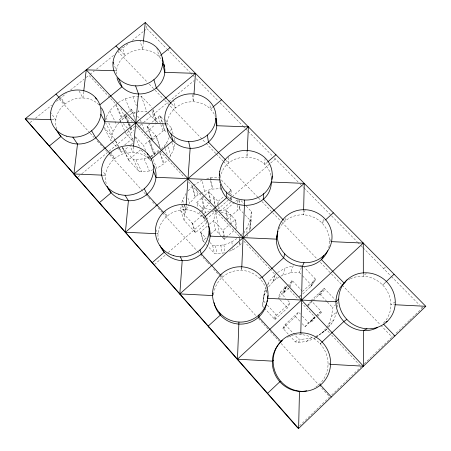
<?xml version="1.0" encoding="UTF-8"?>
<svg xmlns="http://www.w3.org/2000/svg" width="451" height="451" viewBox="0 0 451 451"><rect width="100%" height="100%" fill="white"/><g stroke="black" fill="none" stroke-linecap="round" stroke-linejoin="round"><path stroke-width="0.34" stroke-dasharray="2.25 1.69" d="M247.018 150.341L246.979 156.948L247.244 151.356M246.945 233.161L246.996 227.676L250.175 220.077L251.393 211.575L246.207 206.113M303.636 209.935L303.523 214.828L305.203 209.704M249.42 230.574L249.922 229.373L250.175 220.077M250.029 228.629L250.288 219.293M249.922 229.373L251.077 221.3L251.393 211.575M241.775 267.59L241.646 270.38L241.533 266.795M186.094 205.577L185.801 209.721L184.087 204.5M193.941 94.851L193.451 101.785L192.025 93.842M263.953 307.593L262.561 306.071C263.018 299.943 263.547 293.573 266.124 287.918M262.561 306.071L263.57 300.997L264.156 293.9M265.12 158.228L264.585 164.649L267.161 162.399M133.496 146.846L132.977 152.342L129.837 145.667M143.407 42.005L142.685 49.649L139.94 40.528M337.325 307.182L337.81 302.587L335.927 304.408M326.671 327.595L328.802 324.038L331.699 316.281L332.629 307.593L335.454 304.865M83.655 91.807L82.928 97.98L78.519 90.014M206.913 222.704L195.497 232.688L184.104 220.246C184.205 214.687 185.891 209.382 188.873 204.703M184.104 220.246L180.62 210.504L181.246 205.25M260.464 277.027L260.204 279.028L261.225 278.104M119.025 122.802C114.289 127.582 111.532 134.178 111.104 140.881L104.096 127.791M169.723 157.337L173.894 149.055L174.751 144.269M170.794 131.106L171.391 127.819L165.709 121.843M263.113 299.357L265.278 289.711M276.638 273.345L274.76 274.947L268.959 281.931L267.657 288.031L273.143 281.418L275.849 279.101L279.93 276.722M217.314 209.67L215.758 211.029L213.65 220.556L215.369 229.813L221.695 236.623M285.455 218.34L284.744 221.43L283.809 220.454M217.23 204.878L218.047 201.467L224.446 196.072M273.143 281.418L274.76 274.947M273.515 281.097L275.155 274.614L271.316 270.499M275.849 279.101L276.734 275.803M220.432 177.767C224.299 150.662 266.879 150.104 271.198 177.215M186.049 193.44L182.604 200.058L181.73 202.882L182.367 204.777M282.845 275.02L285.026 268.187L293.274 265.735L290.636 272.697L282.845 275.02L280.511 276.378M279.688 299.379L278.301 297.88L280.24 292.338L287.969 285.218M104.936 120.496L105.991 117.491L109.802 110.771L115.512 104.705L117.711 103.003M328.289 327.409L331.536 323.745L333.791 319.985L336.841 311.776L331.699 316.281M283.792 292.846L286.047 287.016M284.147 292.507L286.424 286.661L297.677 298.703M274.191 318.778L275.894 314.426M264.421 308.101L274.885 319.539L276.638 315.232L290.038 302.903L287.704 300.383M246.917 236.589L247.667 234.785M289.271 286.312L291.842 280.11L302.007 290.946M289.976 287.045L292.592 280.888L288.482 284.733M290.636 272.697L299.267 272.336L301.556 267.257M323.694 219.389L322.025 223.07L325.115 220.274M161.497 148.931L164.406 146.023L166.684 142.781L169.683 136.298M267.257 285.522L268.959 281.931M264.179 295.394L267.364 288.646M274.885 319.539L287.541 307.881L290.038 302.903M329.551 241.556L330.78 239.351M299.295 297.051L300.885 294.249M315.435 337.698C309.482 341.091 302.255 342.85 295.405 341.954L282.901 328.294L285.133 324.495L298.556 312.069L300.462 314.116M283.606 329.061L285.883 325.306M302.886 293.855L311.771 285.556L311.072 284.812L314.928 278.515L304.335 267.375M310.576 286.999L315.672 279.304L314.928 278.515M311.771 285.556L315.672 279.304M246.996 227.676L244.724 231.166L244.741 234.526M282.901 328.294L295.574 316.551L298.556 312.069M307.351 305.648L310.203 301.674M308.056 306.404L311.771 301.336M318.395 295.416L322.707 289.722M313.377 300.067L319.838 294.08L324.235 288.307L335.437 300.09M320.548 294.83L324.985 289.097M201.603 192.881L197.623 195.114L194.967 197.279L189.516 203.457L187.74 197.482M228.178 192.921L231.025 190.153L221.221 179.836M315.988 337.309L326.084 329.901L327.826 327.933M188.135 190.841L192.447 186.077L195.272 197.031M321.518 333.413L326.231 328.091M302.164 323.66L304.989 326.704L308.546 322.809L321.123 311.258L321.867 312.069L317.572 316.557M310.88 321.23L314.787 317.014L301.956 303.292M119.476 122.322C121.99 119.12 125.35 116.798 129.02 115.106M316.867 315.79L321.123 311.258L312.239 301.832M239.329 236.888L241.014 235.101M241.477 234.61L242.407 233.624M229.486 251.201L232.637 250.063L239.667 245.321L241.877 242.976M300.772 334.603L302.452 332.861M153.103 159.288L156.728 168.403L163.6 163.955L168.646 158.882M295.405 341.954L298.404 338.955L301.324 339.332L310.175 338.34L313.36 337.156M366.336 273.289L363.326 276.243L363.326 274.169M299.577 425.806L329.675 396.908L320.249 386.535M331.705 394.958L351.008 376.433M351.515 375.942L361.161 366.68M364.199 363.76L380.915 347.715M381.422 347.231L393.571 335.567M396.096 333.142L409.232 320.531M409.739 320.041L422.373 307.915L423.506 307.379M298.156 342.309L301.324 339.332M321.151 342.884L320.159 343.814L321.867 342.715M385.622 282.196L382.64 285.009L385.718 282.608M289.001 287.958L278.301 297.88M383.683 268.7L385.639 266.862M304.989 326.704L315.869 316.698M311.021 300.535L324.235 288.307M307.853 305.186L312.876 300.535M200.419 211.677L209.912 203.311M302.474 291.447L314.409 280.832M299.808 296.595L300.834 295.681M204.354 195.819L196.799 202.403L198.192 207.815M204.861 195.368L208.948 191.743L218.047 201.467L218.34 203.508M204.495 242.52L202.899 240.772L207.573 236.662M210.696 233.922L215.369 229.813M227.479 219.169L239.261 208.813L239.165 206.045M154.479 264.557L165.579 254.86M168.217 252.554L205.724 219.789M206.254 219.333L215.758 211.029L218.464 210.707M275.403 158.927L232.885 196.1M202.899 240.772L200.453 232.113L208.898 224.716M209.427 224.254L213.65 220.556L223.527 231.177L224.356 237.215M237.406 199.754L225.906 209.822L219.141 210.628M195.497 232.688L192.639 223.6L203.705 213.96M204.23 213.503L205.814 212.122L209.129 211.756M204.647 216.937L203.587 217.861L202.837 214.727M217.833 209.219L229.249 199.263M229.768 198.812L232.366 196.551M222.168 237.136L224.068 239.182L225.663 237.795M226.193 237.327L234.689 229.92M132.977 141.197L125.992 133.643L134.804 126.269M109.136 151.091L133.93 130.497M220.049 211.226L230.613 202.279M127.21 113.195L119.492 119.594L125.992 133.643M127.74 112.75L131.433 109.632L135.633 114.126M141.259 150.144L148.841 158.324L150.335 157.061M150.837 156.644L159.31 149.614M212.601 107.321L210.487 109.097L209.845 103.916M139.252 126.1L136.061 128.749M139.782 125.654L142.967 122.982M143.497 122.542L168.313 101.994M145.645 150.6L143.514 145.453L149.698 140.3L136.219 125.925M153.064 169.689L149.399 170.98L141.71 171.865L139.207 171.589L128.518 159.908L140.785 149.636M152.726 139.641L164.294 129.956L162.681 124.769M117.271 147.618L121.663 152.415L128.586 146.643M130.717 144.867L132.842 143.097M78.046 176.916L81.27 174.244M81.806 173.793L107.58 152.404M168.854 101.543L194.161 80.537M124.775 144.889L133.417 137.696M151.948 139.432L147.088 126.331L149.777 124.087M151.931 122.3L159.868 115.693L163.82 119.853M306.5 341.373L310.175 338.34M150.781 139.41L155.657 135.424L156.288 136.112L160.274 147.528M160.111 55.704L159.062 56.555L156.751 47.581M328.802 324.038L333.791 319.985M193.44 185.271L202.138 180.034L204.444 191.286L202.166 192.56M145.836 132.284L155.11 124.797M30.065 122.576L33.306 119.972M35.466 118.241L51.651 105.224M56.51 101.317L66.235 93.504M70.553 90.031L84.066 79.173M86.226 77.437L88.926 75.261L116.048 104.294L122.683 119.036M90.008 74.392L94.338 70.914M96.503 69.172L113.827 55.247M127.921 43.922L118.156 51.769L147.314 82.133M132.256 40.432L143.649 31.277M144.19 30.837L146.902 28.661L145.983 25.267M328.294 326.31L331.536 323.745M314.324 338.481L315.362 337.675M315.88 337.275L326.084 329.901M321.851 333.035L326.434 329.506L329.766 333.069M209.884 242.39L212.646 245.4C221.232 246.331 230.224 243.732 237.04 238.427M150.521 156.48L159.068 151.356M395.273 301.905L390.882 304.543L394.371 304.718M277.624 272.5L285.026 268.187M129.623 114.774L131.433 113.793L138.716 111.707L146.654 111.312L148.582 113.353M118.269 102.574L125.282 98.797L132.955 96.604L141.321 96.181L151.959 107.377M316.551 335.978L318.468 335.268M122.074 147.133L133.321 159.389L135.954 159.682L144.072 158.741L149.879 156.706M330.583 363.371L328.04 364.222L330.121 364.335M206.772 178.681L210.087 177.711L218.82 177.311M204.444 191.286L211.97 189.087L220.24 188.71L221.187 189.713M206.389 244.589L214.439 253.389L217.061 253.704L224.48 252.859M211.778 211.468L215.758 211.029M299.599 265.47L301.708 265.38M115.106 70.773L116.51 70.818L113.539 63.428M51.673 119.735L55.845 119.887L50.664 112.451M102.743 175.157L105.551 175.27L102.693 170.844M156.649 233.691L158.036 233.753L155.505 229.187M211.062 209.901L201.67 207.657L202.77 212.269M213.746 210.544L217.743 211.502M221.052 212.297L230.314 214.513L235.884 220.432L236.403 229.7M146.902 28.661L166.667 48.697M167.163 49.198L189.894 72.239M190.384 72.741L192.363 74.742M192.859 75.244L194.336 76.749M196.315 78.75L218.064 100.799M220.043 102.805L242.779 125.852M243.275 126.353L245.248 128.36M245.744 128.862L247.723 130.863M248.213 131.365L272.438 155.922M274.411 157.923L298.06 181.9M300.033 183.895L303.484 187.39M303.974 187.892L357.181 241.826M357.671 242.328L360.135 244.825M361.121 245.823L362.593 247.317M363.083 247.813L391.028 276.142M391.519 276.643L419.43 304.938M421.392 306.922L422.373 307.915M119.848 50.005L125.141 55.512L122.159 47.175M171.656 103.865L175.512 107.874L173.596 100.088M225.957 160.319L228.77 163.239L228.296 156.796M149.258 84.157L154.603 89.726M155.088 90.234L164.322 99.851M164.807 100.353L205.577 142.815M206.062 143.317L215.77 153.425M216.255 153.932L223.048 161.007M223.533 161.514L258.034 197.442M258.519 197.95L261.445 200.994M261.93 201.501L272.156 212.156M272.646 212.663L281.413 221.791M281.903 222.298L316.968 258.823M320.379 262.375L331.096 273.537M331.586 274.045L341.824 284.711M342.315 285.218L380.351 324.833M380.841 325.34L392.054 337.021M132.363 121.905L125.626 114.526L130.993 126.951M241.014 200.656L244.318 204.128M227.834 196.732L231.154 200.244L230.951 197.544M239.261 208.813L244.566 214.417M245.034 214.913L251.077 221.3M299.267 272.336L302.102 275.33M302.57 275.832L311.072 284.812M319.838 294.08L326.828 301.465M327.313 301.978L332.629 307.593M149.061 113.861L157.376 122.655L153.024 109.373M164.294 129.956L166.78 132.588M173.832 140.041L175.242 141.535L174.323 138.265M147.088 126.331L155.657 135.424L160.111 148.131M137.499 116.121L139.833 118.613M160.032 151.378L184.346 177.401M188.636 181.995L212.883 207.95M213.362 208.463L239.622 236.578M243.946 241.2L270.837 269.986M331.671 335.11L359.735 365.152M135.509 136.856L143.514 145.453M302.362 316.162L308.546 322.809M196.799 202.403L205.814 212.122L206.242 214.056M280.24 292.338L285.838 298.37M119.492 119.594L120.879 121.088M123.191 123.58L127.345 128.067M295.574 316.551L300.281 321.631M280.15 299.881L287.541 307.881M205.769 219.434L199.41 212.556L198.885 210.527M180.62 210.504L192.639 223.6M200.453 232.113L206.203 238.382M208.046 240.383L209.427 241.888M263.57 300.997L265.464 303.061M267.364 305.13L276.638 315.232M285.133 324.495L298.404 338.955M103.775 127.199L114.87 139.28M112.057 141.918L116.798 147.099M59.6 98.064L65 104.012L60.8 97.315M110.563 154.135L114.639 158.611L110.985 152.105M164.294 213.238L167.033 216.249L164.778 211.209M221.035 275.662L222.422 277.185L221.74 273.796M59.211 99.152L89.732 132.757M90.206 133.27L93.96 137.408M97.247 141.028L99.598 143.615M100.066 144.128L102.411 146.716M102.884 147.235L103.82 148.266M105.703 150.335L106.639 151.367M109.469 154.484L145.408 194.048M145.882 194.573L150.138 199.257M152.5 201.856L155.815 205.504M158.177 208.108L161.96 212.269M162.433 212.793L196.963 250.807M197.437 251.325L199.799 253.93M200.272 254.449L206.896 261.743M207.37 262.268L210.211 265.391M213.526 269.038L219.203 275.29M219.676 275.809L256.117 315.925M258.479 318.53L268.418 329.472M270.307 331.553L279.259 341.407M281.142 343.482L319.782 386.017M105.354 122.311L111.989 135.063M115.839 141.157L121.663 152.415M114.238 138.598L115.168 140.391M115.479 140.994L118.895 147.573M119.205 148.17L121.065 151.761M105.991 117.491L107.552 120.564M108.804 123.022L113.178 131.624M122.384 147.742L128.518 159.908M122.706 147.827L129.121 160.562M109.802 110.771L116.775 125.209M133.321 159.389L139.207 171.589M135.954 159.682L141.71 171.865M115.512 104.705L122.176 119.43M128.642 130.424L133.631 141.586M120.817 108.375L124.786 117.395M125.107 114.966L128.614 123.027M128.879 123.647L130.497 127.368M130.767 127.988L131.309 129.228M144.072 158.741L149.399 170.98M127.977 122.711L124.11 114.61L130.953 129.527L130.412 128.287M128.247 123.332L130.142 127.667M131.264 127.571L131.799 128.811M135.311 136.98L139.692 147.105M148.041 156.39L148.841 158.324M149.247 158.059L150.048 160.009M125.282 98.797L131.433 113.793M135.418 120.355L130.801 108.973L131.433 109.632L135.261 119.098M151.812 156.029L152.844 158.634M140.329 119.893L144.545 130.801M149.698 140.3L154.693 153.413M132.955 96.604L136.461 105.793M138.215 110.394L138.716 111.707M147.719 127.007L152.551 140.081M159.75 153.244L163.6 163.955M160.235 152.765L164.063 163.493M141.321 96.181L146.654 111.312M181.832 205.194L184.837 214.005M182.582 205.414L185.147 213.002M152.01 111.352L156.198 123.918M164.406 146.023L165.038 147.951M165.252 148.593L167.586 155.668M182.604 200.058L184.076 204.545M184.284 205.188L185.97 210.318M152.838 110.038L156.773 122.012M158.391 116.927L160.641 124.025M160.844 124.673L162.89 131.128M191.957 222.862L194.849 231.983M166.684 142.781L167.095 144.078M167.919 146.682L170.799 155.787M159.868 115.693L162.478 124.121M160.505 116.369L162.901 124.132M163.099 124.775L164.897 130.598M171.927 142.381L173.894 149.055M165.788 119.887L166.971 123.924M171.391 127.819L173.223 134.347M201.14 232.863L203.548 241.482M192.12 186.342L194.967 197.279M196.038 188.614L197.623 195.114M203.711 216.226L204.021 217.545M203.813 207.477L201.456 197.059L202.144 197.775L204.461 208.159M212.646 245.4L214.439 253.389M215.42 245.733L217.061 253.704M210.251 201.749L208.261 191.027L208.948 191.743L210.656 201.09M220.77 245.124L222.117 253.129M210.087 177.711L210.42 179.718M210.527 180.389L211.97 189.087M219.316 234.063L215.555 209.67M210.854 177.677L212.697 189.054M215.369 207.229L213.661 196.788L215.059 206.282M223.888 244.769L225.066 252.791M218.735 206.231L219.519 211.677M223.786 237.164L222.839 230.427L235.191 219.682L235.749 228.99M223.882 237.835L224.068 239.182M224.446 237.886L224.722 239.898M219.237 180.665L219.654 184.014M220.071 187.368L220.24 188.71M226.96 219.62L225.906 209.822L230.314 214.513L231.137 224.079M226.594 210.561L227.541 219.626M231.893 241.888L232.265 245.975M232.513 248.698L232.637 250.063M229.773 191.574L229.987 194.251M230.196 196.929L230.405 199.607M230.343 189.431L230.698 194.161M231.025 190.153L231.363 194.871M231.56 197.566L231.803 200.932M237.435 200.441L237.609 204.562M237.638 205.25L237.84 210.065M239.385 238.297L239.442 239.701M239.554 242.514L239.667 245.321M239.695 238.528L239.797 241.127M239.819 241.775L239.943 245.028M238.957 199.821L239.075 203.277M239.639 200.543L239.791 205.368M239.808 206.056L239.915 209.506M279.073 228.826A26.677 25.69 20.3 0 1 312.402 216.711A26.677 25.69 20.3 0 1 328.553 248.219M158.386 240.389A26.22 25.38 -22.2 0 1 175.76 211.209A26.22 25.38 -22.2 0 1 207.387 223.262M348.533 279.823A28.063 26.62 40.5 0 1 349.739 279.158M350.359 278.848A28.063 26.62 40.5 0 1 385.38 288.245A28.063 26.62 40.5 0 1 382.978 323.553M213.661 294.215A26.975 26.868 32.4 0 1 267.189 294.091M106.199 183.608A25.572 23.948 -23.6 0 1 119.797 155.229A25.572 23.948 -23.6 0 1 150.961 161.052M166.898 125.947A25.014 23.221 -10.7 0 1 187.362 102.27A25.014 23.221 -10.7 0 1 215.285 116.454M287.484 337.297A28.655 27.612 61.3 0 1 324.624 350.128A28.655 27.612 61.3 0 1 314.206 387.967M116.431 74.032A24.388 21.998 -15 0 1 134.691 50.619A24.388 21.998 -15 0 1 162.501 61.212M56.674 129.087A24.957 22.635 -23.8 0 1 68.484 101.627A24.957 22.635 -23.8 0 1 98.882 104.739M284.931 286.588L282.732 292.44L283.431 293.184L285.663 287.372L284.931 286.588M314.003 317.729L310.141 321.907L310.852 322.674L314.759 318.541L314.003 317.729M149.428 141.732L148.785 141.045L153.83 154.124L154.439 154.778L149.428 141.732"/><path stroke-width="0.68" d="M300.806 333.221L302.339 266.394L304.019 262.679M303.636 209.935L304.25 183.377L271.401 182.035C270.425 211.857 224.215 213.594 220.342 184.149M241.809 266.896L244.673 200.171M247.272 150.657L248.394 126.878L216.768 125.733L215.973 118.354A25.707 23.785 -10.7 0 0 178.827 96.694A25.707 23.785 -10.7 0 0 176.313 137.995A25.707 23.785 -10.7 0 0 215.973 118.354M212.844 295.574L179.836 293.911L182.193 260.672L180.338 256.833M186.145 204.884L190.153 148.323L188.608 141.518M193.992 94.152L195.463 73.344L164.801 72.363L162.625 63.749M263.728 193.524L263.221 199.054L283.341 219.97M155.956 233.657L125.417 232.271L128.4 200.734L125.068 195.294M133.558 146.158L138.496 93.955L135.588 85.859M143.469 41.312L145.245 22.55L425.783 306.297L298.618 428.45L297.57 427.728L25.217 118.771L145.245 22.55M83.739 91.119L86.248 69.849L114.402 70.751M271.733 179.38L272.139 176.059M259.094 314.843L258.699 317.092L281.074 341.711L282.157 340.184M277.348 234.678L276.446 239.137L210.11 236.121L209.078 231.6M268.024 295.523L267.37 298.32L335.961 301.775L338.678 299.064M284.756 253.874L283.634 257.82L261.738 277.641M323.7 255.689L321.462 259.596L344.096 283.127L347.039 279.879M273.165 360.186L272.342 361.127L237.468 359.193L238.929 322.065M267.584 393.3L279.851 381.755L280.917 381.445M321.648 342.416L343.848 321.518L346.83 319.387M386.124 281.728L394.084 274.236M363.32 273.481L363.286 243.089L237.468 359.193L237.626 359.813M325.628 219.806L333.351 212.81M179.836 293.911L304.25 183.377M152.241 262.651L164.215 252.21L161.847 248.14M205.177 216.474L226.904 197.521L226.374 191.963M267.68 161.948L275.939 154.744M125.417 232.271L248.394 126.878M151.091 159.13L172.942 140.723L170.923 133.738M213.126 106.876L221.576 99.756M195.463 73.344L73.958 173.979L76.974 177.807M49.26 146.006L60.93 136.501L55.845 129.471M99.88 104.773L121.956 86.784L118.613 78.53M160.629 55.276L170.027 47.62M366.984 328.785L363.393 330.645L363.438 366.184L330.121 364.335M385.966 322.07L387.161 321.473A28.915 27.393 39.9 0 0 374.065 274.067A28.915 27.393 39.9 0 0 339.71 306.832A28.915 27.393 39.9 0 0 387.161 321.473M301.144 391.338L299.47 391.355L298.618 428.45L25.217 118.771L50.974 119.707M165.585 123.873L104.728 121.663L100.866 114.244M102.039 175.129L73.958 173.979L77.499 144.01L72.848 137.155M219.71 179.926L155.978 177.328L153.453 171.273M330.955 241.618L363.286 243.089M395.07 304.752L425.783 306.297M115.992 46.002L119.363 49.503M171.177 103.364L156.328 87.934L153.909 79.686M225.489 159.829L208.396 142.059L207.359 135.091M383.457 324.049L394.913 335.956M86.248 69.849L363.438 366.184M55.992 94.101L59.149 97.568M110.112 153.633L95.73 137.814L91.592 130.796M163.837 212.737L147.06 194.285L144.264 188.67M220.573 275.155L201.298 253.952L200.007 249.922M320.013 384.545L331.344 397.01M101.937 206.09L99.333 202.725L111.155 192.769L107.349 187.131M208.937 327.313L208.232 326.073L220.359 315.102L219.603 312.797M95.353 97.405L96.272 99.209M147.376 153.515L147.911 154.817M113.049 62.193L113.539 63.428M212.782 293.313L213.165 294.464M162.281 57.858A25.047 22.499 -14.9 0 1 129.527 84.951A25.047 22.499 -14.9 0 1 121.635 46.774A25.047 22.499 -14.9 0 1 162.281 57.858L164.463 66.607M219.688 173.945L219.846 175.281M208.712 226.301A26.22 25.38 -22.2 0 1 193.321 258.829A26.22 25.38 -22.2 0 1 159.936 245.479M327.657 250.767A26.677 25.69 20.3 0 1 293.573 264.511A26.677 25.69 20.3 0 1 278.002 231.284M266.733 303.219A26.975 26.868 32.4 0 1 214.062 302.604M267.206 300.422A26.975 26.868 32.4 0 1 267.009 301.826M153.616 165.128A25.572 23.948 -23.6 0 1 140.695 198.322A25.572 23.948 -23.6 0 1 107.096 186.269M215.944 118.376A25.014 23.221 -10.7 0 1 196.704 147.765A25.014 23.221 -10.7 0 1 167.101 128.648M101.379 107.8A24.957 22.635 -23.8 0 1 91.418 140.718A24.957 22.635 -23.8 0 1 57.643 131.54M163.786 64.143A24.388 21.998 -15 0 1 146.925 92.883A24.388 21.998 -15 0 1 117.001 77.82M306.781 390.786A28.655 27.612 61.3 0 1 302.142 391.378M300.8 391.4A28.655 27.612 61.3 0 1 274.169 372.312A28.655 27.612 61.3 0 1 282.044 340.849M377.262 327.657A28.063 26.62 40.5 0 1 341.21 318.299A28.063 26.62 40.5 0 1 345.128 282.219M219.722 171.701C216.001 205.194 266.823 210.972 272.156 178.314C275.195 145.391 225.534 139.776 219.722 171.701M118.754 194.257A26.293 24.557 -23.3 0 0 153.114 164.818A26.293 24.557 -23.3 0 0 110.658 152.376A26.293 24.557 -23.3 0 0 118.754 194.257M173.804 255.711A26.975 26.062 -21.8 0 0 208.576 224.79A26.975 26.062 -21.8 0 0 164.44 211.502A26.975 26.062 -21.8 0 0 173.804 255.711M215.747 307.249A27.77 27.646 25 0 0 263.767 309.262A27.77 27.646 25 0 0 241.364 266.789A27.77 27.646 25 0 0 215.747 307.249M280.815 248.563A27.455 26.395 19.6 0 0 328.165 250.328A27.455 26.395 19.6 0 0 305.045 209.698A27.455 26.395 19.6 0 0 280.815 248.563M273.154 360.62A29.535 28.458 60.8 0 0 315.745 388.176A29.535 28.458 60.8 0 0 316.698 337.523A29.535 28.458 60.8 0 0 273.154 360.62M66.737 136.191A25.645 23.17 -23.7 0 0 100.674 108.116A25.645 23.17 -23.7 0 0 59.791 96.446A25.645 23.17 -23.7 0 0 66.737 136.191"/></g></svg>
